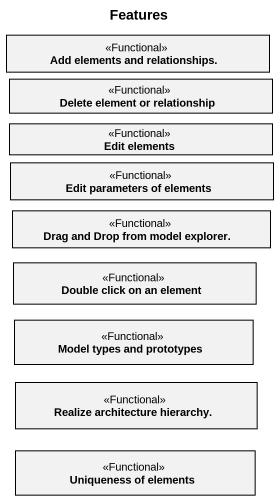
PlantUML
@startuml
title Features
hide circle
hide empty members
class "Add elements and relationships." as Add_elements_and <<Functional>>
class "Delete element or relationship" as Delete_element_or <<Functional>>
class "Edit elements" as Edit_elements <<Functional>>
class "Edit parameters of elements" as Edit_parameters_of_elements <<Functional>>
class "Drag and Drop from model explorer." as Drag_and_Drop_from_model <<Functional>>
class "Double click on an element" as Double_click_on_an_element <<Functional>>
class "Model types and prototypes" as Model_types_and_prototypes <<Functional>>
class "Realize architecture hierarchy." as Realize_architecture <<Functional>>
class "Uniqueness of elements" as Uniqueness_of_elements <<Functional>>
@enduml
